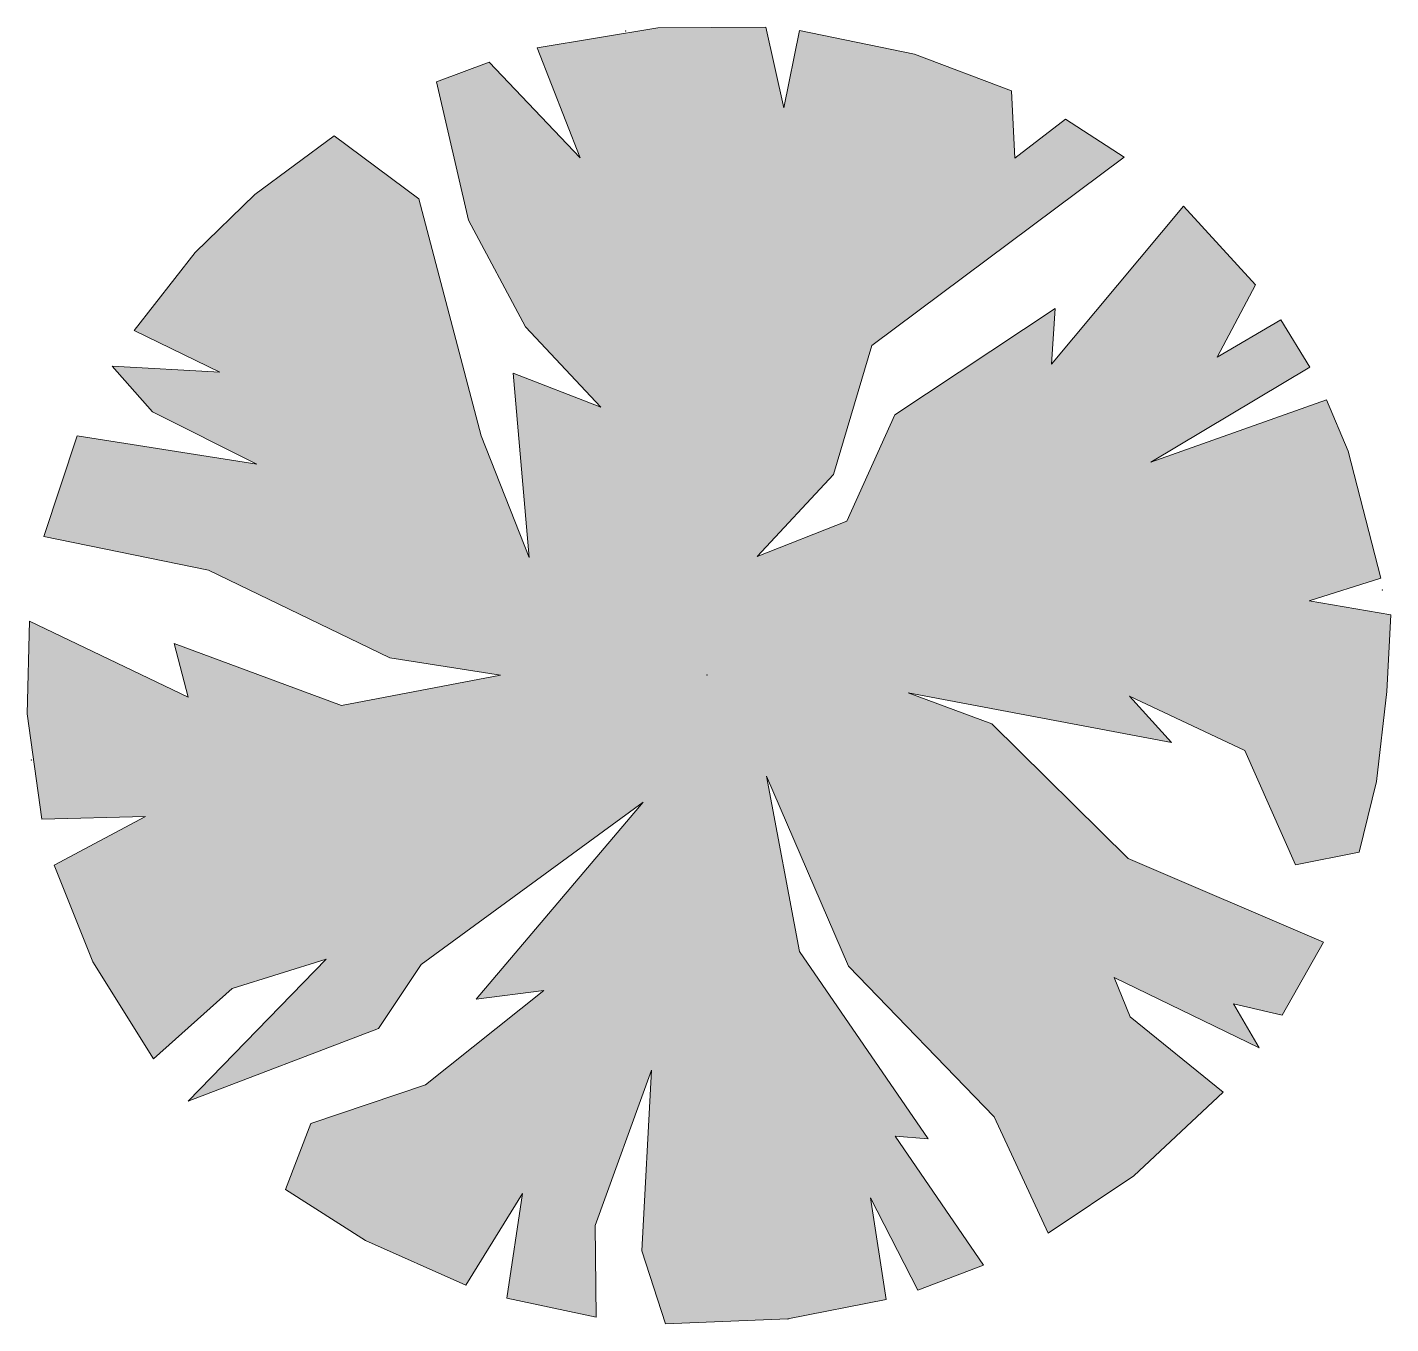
# Model space of a CAD drawing. Header units: metres. Extents: x -2072 to 1581266, y 0 to 323429.
# Drawn here: x 1362.676 to 1366.223, y 2075.482 to 2078.856 of the extents above; entities that cross this region are included whole.
import ezdxf

# ---------------------------------------------------------------- set-up
doc = ezdxf.new("R2010")
doc.units = ezdxf.units.M
doc.layers.add('ГП_Благоустройство_Деревья', color=7, linetype='Continuous', lineweight=0)
doc.layers.add('ГП_Благоустройство_КУСТ 3', color=94, linetype='Continuous', lineweight=13)

# ---------------------------------------------------------------- blocks, each defined once
blk = doc.blocks.new('береза')
at = {"layer": 'ГП_Благоустройство_КУСТ 3', "linetype": 'Continuous', "lineweight": 0, "transparency": 33554687}
h = blk.add_hatch(color=60, dxfattribs=at)
h.set_gradient(color1=(0, 153, 0), color2=(0, 204, 153), name='CYLINDER')
h.paths.add_polyline_path([(2193974.2498, 446709.2771), (2193973.9973, 446709.3725), (2193973.698, 446709.434), (2193973.6577, 446709.2324), (2193973.6106, 446709.4424), (2193973.33, 446709.4412), (2193973.0159, 446709.3887), (2193973.1277, 446709.1029), (2193972.891, 446709.3518), (2193972.7539, 446709.2999), (2193972.8373, 446708.9405), (2193972.9853, 446708.6627), (2193973.1811, 446708.4538), (2193972.9534, 446708.5419), (2193972.9949, 446708.0621), (2193972.8703, 446708.3788), (2193972.7078, 446708.9961), (2193972.4878, 446709.1601), (2193972.2814, 446709.007), (2193972.1263, 446708.8561), (2193971.9675, 446708.6528), (2193972.1901, 446708.5447), (2193971.9099, 446708.5603), (2193972.0146, 446708.4418), (2193972.2861, 446708.3053), (2193971.8193, 446708.3791), (2193971.7322, 446708.1166), (2193972.1608, 446708.029), (2193972.6322, 446707.8009), (2193972.9204, 446707.7563), (2193972.5065, 446707.6772), (2193972.0717, 446707.8381), (2193972.1081, 446707.699), (2193971.695, 446707.8969), (2193971.6891, 446707.6553), (2193971.7268, 446707.3809), (2193971.9965, 446707.3885), (2193971.7587, 446707.2613), (2193971.8598, 446707.0102), (2193972.0172, 446706.7571), (2193972.2224, 446706.9408), (2193972.4672, 446707.0165), (2193972.1077, 446706.6473), (2193972.6029, 446706.836), (2193972.7138, 446707.0027), (2193973.2917, 446707.4257), (2193972.857, 446706.9129), (2193973.0332, 446706.9351), (2193972.7249, 446706.6897), (2193972.4267, 446706.5893), (2193972.361, 446706.4168), (2193972.5691, 446706.2842), (2193972.8306, 446706.1684), (2193972.9772, 446706.407), (2193972.9371, 446706.1347), (2193973.1697, 446706.0852), (2193973.1667, 446706.3231), (2193973.3136, 446706.7278), (2193973.288, 446706.2575), (2193973.3496, 446706.0679), (2193973.6682, 446706.0804), (2193973.9242, 446706.131), (2193973.8829, 446706.3952), (2193974.0062, 446706.1554), (2193974.177, 446706.2201), (2193973.9475, 446706.5561), (2193974.0332, 446706.5489), (2193973.6986, 446707.0368), (2193973.6129, 446707.4931), (2193973.8258, 446706.9989), (2193974.2049, 446706.6064), (2193974.3451, 446706.3039), (2193974.5681, 446706.4527), (2193974.801, 446706.671), (2193974.5584, 446706.8665), (2193974.5172, 446706.9691), (2193974.8948, 446706.786), (2193974.8273, 446706.9003), (2193974.9542, 446706.8708), (2193975.062, 446707.0608), (2193974.5535, 446707.2791), (2193974.1986, 446707.6297), (2193973.9812, 446707.7101), (2193974.6663, 446707.5808), (2193974.5569, 446707.7017), (2193974.8573, 446707.5599), (2193974.989, 446707.2621), (2193975.1547, 446707.2956), (2193975.2, 446707.4792), (2193975.2263, 446707.7138), (2193975.2367, 446707.9131), (2193975.0249, 446707.9493), (2193975.2107, 446708.0085), (2193975.1261, 446708.3392), (2193975.0697, 446708.4723), (2193974.6121, 446708.3105), (2193975.0259, 446708.5576), (2193974.9508, 446708.6808), (2193974.785, 446708.5838), (2193974.8852, 446708.7718), (2193974.6975, 446708.9768), (2193974.354, 446708.5655), (2193974.364, 446708.7105), (2193973.9467, 446708.4334), (2193973.8213, 446708.1571), (2193973.588, 446708.0649), (2193973.7872, 446708.2786), (2193973.8862, 446708.6144), (2193974.5431, 446709.1038), (2193974.3905, 446709.2035), (2193974.2583, 446709.1014)])
at = {"layer": 'ГП_Благоустройство_КУСТ 3', "color": 251, "linetype": 'Continuous', "lineweight": 0, "true_color": 0x5f5f5f, "transparency": 33554687}
for p, q in [((2193973.33, 446709.4412), (2193973.0159, 446709.3887)), ((2193973.6106, 446709.4424), (2193973.33, 446709.4412)), ((2193973.6577, 446709.2324), (2193973.6106, 446709.4424)), ((2193973.698, 446709.434), (2193973.6577, 446709.2324)), ((2193973.9973, 446709.3725), (2193973.698, 446709.434)), ((2193973.0159, 446709.3887), (2193973.1277, 446709.1029)), ((2193972.891, 446709.3518), (2193972.7539, 446709.2999)), ((2193973.1277, 446709.1029), (2193972.891, 446709.3518)), ((2193974.2498, 446709.2771), (2193973.9973, 446709.3725)), ((2193972.7539, 446709.2999), (2193972.8373, 446708.9405)), ((2193974.2583, 446709.1014), (2193974.2498, 446709.2771)), ((2193974.3905, 446709.2035), (2193974.2583, 446709.1014)), ((2193974.5431, 446709.1038), (2193974.3905, 446709.2035)), ((2193972.4878, 446709.1601), (2193972.2814, 446709.007)), ((2193972.7078, 446708.9961), (2193972.4878, 446709.1601)), ((2193973.8862, 446708.6144), (2193974.5431, 446709.1038)), ((2193972.2814, 446709.007), (2193972.1263, 446708.8561)), ((2193972.8703, 446708.3788), (2193972.7078, 446708.9961)), ((2193974.6975, 446708.9768), (2193974.354, 446708.5655)), ((2193974.8852, 446708.7718), (2193974.6975, 446708.9768)), ((2193972.8373, 446708.9405), (2193972.9853, 446708.6627)), ((2193972.1263, 446708.8561), (2193971.9675, 446708.6528)), ((2193974.785, 446708.5838), (2193974.8852, 446708.7718)), ((2193974.364, 446708.7105), (2193973.9467, 446708.4334)), ((2193974.354, 446708.5655), (2193974.364, 446708.7105)), ((2193974.9508, 446708.6808), (2193974.785, 446708.5838)), ((2193975.0259, 446708.5576), (2193974.9508, 446708.6808)), ((2193971.9675, 446708.6528), (2193972.1901, 446708.5447)), ((2193972.9853, 446708.6627), (2193973.1811, 446708.4538)), ((2193973.7872, 446708.2786), (2193973.8862, 446708.6144)), ((2193972.1901, 446708.5447), (2193971.9099, 446708.5603)), ((2193971.9099, 446708.5603), (2193972.0146, 446708.4418)), ((2193973.1811, 446708.4538), (2193972.9534, 446708.5419)), ((2193972.9534, 446708.5419), (2193972.9949, 446708.0621)), ((2193974.6121, 446708.3105), (2193975.0259, 446708.5576)), ((2193975.0697, 446708.4723), (2193974.6121, 446708.3105)), ((2193975.1261, 446708.3392), (2193975.0697, 446708.4723)), ((2193972.0146, 446708.4418), (2193972.2861, 446708.3053)), ((2193973.9467, 446708.4334), (2193973.8213, 446708.1571)), ((2193971.8193, 446708.3791), (2193971.7322, 446708.1166)), ((2193972.2861, 446708.3053), (2193971.8193, 446708.3791)), ((2193972.9949, 446708.0621), (2193972.8703, 446708.3788)), ((2193975.2107, 446708.0085), (2193975.1261, 446708.3392)), ((2193973.588, 446708.0649), (2193973.7872, 446708.2786)), ((2193973.8213, 446708.1571), (2193973.588, 446708.0649)), ((2193971.7322, 446708.1166), (2193972.1608, 446708.029)), ((2193972.1608, 446708.029), (2193972.6322, 446707.8009)), ((2193975.0249, 446707.9493), (2193975.2107, 446708.0085)), ((2193975.2367, 446707.9131), (2193975.0249, 446707.9493)), ((2193971.695, 446707.8969), (2193971.6891, 446707.6553)), ((2193972.1081, 446707.699), (2193971.695, 446707.8969)), ((2193975.2263, 446707.7138), (2193975.2367, 446707.9131)), ((2193972.5065, 446707.6772), (2193972.0717, 446707.8381)), ((2193972.0717, 446707.8381), (2193972.1081, 446707.699)), ((2193972.6322, 446707.8009), (2193972.9204, 446707.7563)), ((2193972.9204, 446707.7563), (2193972.5065, 446707.6772)), ((2193974.1986, 446707.6297), (2193973.9812, 446707.7101)), ((2193973.9812, 446707.7101), (2193974.6663, 446707.5808)), ((2193974.6663, 446707.5808), (2193974.5569, 446707.7017)), ((2193974.5569, 446707.7017), (2193974.8573, 446707.5599)), ((2193975.2, 446707.4792), (2193975.2263, 446707.7138)), ((2193971.6891, 446707.6553), (2193971.7268, 446707.3809)), ((2193974.5535, 446707.2791), (2193974.1986, 446707.6297)), ((2193974.8573, 446707.5599), (2193974.989, 446707.2621)), ((2193973.6986, 446707.0368), (2193973.6129, 446707.4931)), ((2193973.6129, 446707.4931), (2193973.8258, 446706.9989)), ((2193975.1547, 446707.2956), (2193975.2, 446707.4792)), ((2193972.7138, 446707.0027), (2193973.2917, 446707.4257)), ((2193973.2917, 446707.4257), (2193972.857, 446706.9129)), ((2193971.7268, 446707.3809), (2193971.9965, 446707.3885)), ((2193971.9965, 446707.3885), (2193971.7587, 446707.2613)), ((2193974.989, 446707.2621), (2193975.1547, 446707.2956)), ((2193971.7587, 446707.2613), (2193971.8598, 446707.0102)), ((2193975.062, 446707.0608), (2193974.5535, 446707.2791)), ((2193974.9542, 446706.8708), (2193975.062, 446707.0608)), ((2193971.8598, 446707.0102), (2193972.0172, 446706.7571)), ((2193972.4672, 446707.0165), (2193972.1077, 446706.6473)), ((2193972.2224, 446706.9408), (2193972.4672, 446707.0165)), ((2193974.0332, 446706.5489), (2193973.6986, 446707.0368)), ((2193972.6029, 446706.836), (2193972.7138, 446707.0027)), ((2193973.8258, 446706.9989), (2193974.2049, 446706.6064)), ((2193972.0172, 446706.7571), (2193972.2224, 446706.9408)), ((2193974.5584, 446706.8665), (2193974.5172, 446706.9691)), ((2193974.5172, 446706.9691), (2193974.8948, 446706.786)), ((2193973.0332, 446706.9351), (2193972.7249, 446706.6897)), ((2193972.857, 446706.9129), (2193973.0332, 446706.9351)), ((2193974.8948, 446706.786), (2193974.8273, 446706.9003)), ((2193974.8273, 446706.9003), (2193974.9542, 446706.8708)), ((2193974.801, 446706.671), (2193974.5584, 446706.8665)), ((2193972.1077, 446706.6473), (2193972.6029, 446706.836)), ((2193973.1667, 446706.3231), (2193973.3136, 446706.7278)), ((2193973.3136, 446706.7278), (2193973.288, 446706.2575)), ((2193972.7249, 446706.6897), (2193972.4267, 446706.5893)), ((2193974.5681, 446706.4527), (2193974.801, 446706.671)), ((2193972.4267, 446706.5893), (2193972.361, 446706.4168)), ((2193974.2049, 446706.6064), (2193974.3451, 446706.3039)), ((2193974.177, 446706.2201), (2193973.9475, 446706.5561)), ((2193973.9475, 446706.5561), (2193974.0332, 446706.5489)), ((2193974.3451, 446706.3039), (2193974.5681, 446706.4527)), ((2193972.361, 446706.4168), (2193972.5691, 446706.2842)), ((2193972.8306, 446706.1684), (2193972.9772, 446706.407)), ((2193972.9772, 446706.407), (2193972.9371, 446706.1347)), ((2193973.9242, 446706.131), (2193973.8829, 446706.3952)), ((2193973.8829, 446706.3952), (2193974.0062, 446706.1554)), ((2193973.1697, 446706.0852), (2193973.1667, 446706.3231)), ((2193972.5691, 446706.2842), (2193972.8306, 446706.1684)), ((2193973.288, 446706.2575), (2193973.3496, 446706.0679)), ((2193974.0062, 446706.1554), (2193974.177, 446706.2201)), ((2193972.9371, 446706.1347), (2193973.1697, 446706.0852)), ((2193973.6682, 446706.0804), (2193973.9242, 446706.131)), ((2193973.3496, 446706.0679), (2193973.6682, 446706.0804))]:
    blk.add_line(p, q, dxfattribs=at)
for p in [(2193973.2463, 446709.4326), (2193975.2149, 446707.9777), (2193973.4573, 446707.7565), (2193973.4573, 446707.7565), (2193971.6997, 446707.5353), (2193973.6682, 446706.0804)]:
    blk.add_point(p, dxfattribs=at)

msp = doc.modelspace()

# ---------------------------------------------------------------- block references
at = {"layer": 'ГП_Благоустройство_Деревья', "color": 4, "lineweight": 30, "transparency": 33554687}
msp.add_blockref('береза', (-2192609.0133, -444630.5862), dxfattribs=at)

doc.saveas('drawing.dxf')
